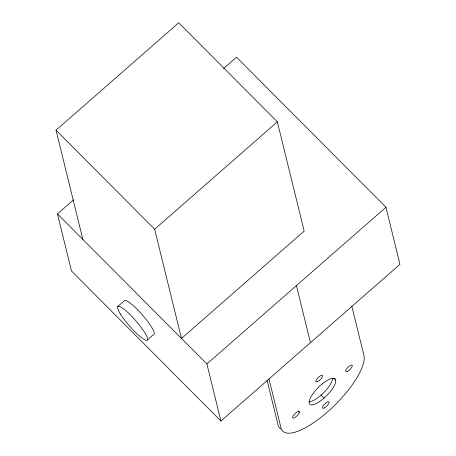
<?xml version="1.0" encoding="UTF-8"?>
<svg xmlns="http://www.w3.org/2000/svg" width="456" height="456" viewBox="0 0 456 456"><rect width="100%" height="100%" fill="white"/><g stroke="black" fill="none" stroke-linecap="round" stroke-linejoin="round"><path stroke-width="0.68" d="M56.031 130.177L178.718 22.8L277.345 121.837L304.175 231.084L181.494 338.455L154.658 229.214L56.031 130.177L82.867 239.417M223.651 68.457L236.516 57.199L385.953 207.258L399.969 264.326L220.915 421.036L71.478 270.972L57.462 213.91L73.541 199.831M154.658 229.214L277.345 121.837M117.602 306.671L124.231 300.869A22.407 4.098 48.8 0 1 141.121 313.483A22.407 4.098 48.8 0 1 154.139 334.077L147.51 339.88M220.915 421.036L206.893 363.968L385.953 207.258M333.615 378.081L335.61 380.082M321.052 395.061L324.045 398.065M298.218 410.93L299.216 411.933M57.462 213.91L206.893 363.968M351.889 306.403L363.905 355.321A56.025 18.32 -44.9 0 1 327.459 411.973A56.025 18.32 -44.9 0 1 281.004 427.87L268.994 378.953M296.423 285.61L310.439 342.678M267.079 380.327L278.017 424.867A56.025 18.32 -44.9 0 0 280.725 428.908M332.812 378.246A17.926 5.86 -44.9 0 1 323.133 393.209L319.684 396.281A17.926 5.86 -44.9 0 1 309.003 401.896M322.238 383.906L318.79 386.979A17.926 5.86 -44.9 0 0 309.1 402.466L309.607 404.084A17.926 5.86 -44.9 0 0 322.671 399.285L326.125 396.207A17.926 5.86 -44.9 0 0 335.815 380.726L335.302 379.107A17.926 5.86 -44.9 0 0 322.238 383.906M299.267 412.082L299.136 411.682A4.48 1.465 -44.9 0 0 295.42 413.278A4.48 1.465 -44.9 0 0 292.587 417.542L292.723 417.941A4.48 1.465 -44.9 0 0 296.44 416.345A4.48 1.465 -44.9 0 0 299.267 412.082M120.618 314.355A22.407 4.098 48.8 0 0 146.496 340.347A22.407 4.098 48.8 0 0 130.553 315.125A22.407 4.098 48.8 0 0 120.618 314.355M324.438 407.881A4.48 1.465 -44.9 0 0 329.067 402.118A4.48 1.465 -44.9 0 0 323.749 405.059A4.48 1.465 -44.9 0 0 324.438 407.881M317.94 381.415A4.48 1.465 -44.9 0 0 322.569 375.647A4.48 1.465 -44.9 0 0 317.245 378.588A4.48 1.465 -44.9 0 0 317.94 381.415M347.671 371.241A4.48 1.465 -44.9 0 0 352.3 365.478A4.48 1.465 -44.9 0 0 346.976 368.419A4.48 1.465 -44.9 0 0 347.671 371.241"/></g></svg>
